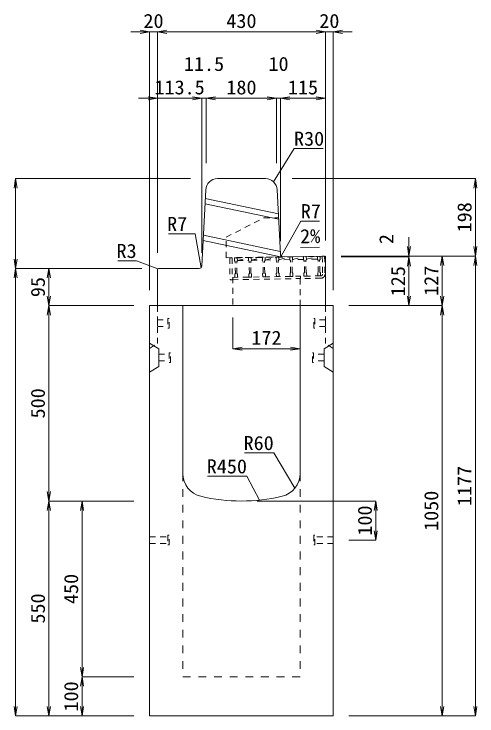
# Model space of a CAD drawing. Units: millimetres at full size. Extents: x -22536 to 51867, y -19720 to 38340.
# Drawn here: x 7818 to 9003, y 25870 to 27666 of the extents above; entities that cross this region are included whole.
import ezdxf
from ezdxf.enums import TextEntityAlignment as Align

# ---------------------------------------------------------------- set-up
doc = ezdxf.new("R2010")
doc.units = ezdxf.units.MM
doc.header["$LTSCALE"] = 20
for name, pattern in [('USER1', [2, 1, -1]), ('USER2', [1.35, 0.75, -0.6]), ('USER3', [1.35, 0.75, -0.6])]:
    doc.linetypes.add(name, pattern=pattern)
for name, color, linetype, lineweight in [('インサート', 3, 'USER2', 9), ('グレーチング', 7, 'USER2', 5), ('寸法線', 7, 'Continuous', 13), ('引出線', 4, 'Continuous', 13), ('本体', 2, 'Continuous', 13)]:
    doc.layers.add(name, color=color, linetype=linetype, lineweight=lineweight)
doc.styles.add('ＭＳ 明朝', font='')
doc.styles.get('ＭＳ 明朝').set_extended_font_data('MS Mincho')

# ---------------------------------------------------------------- blocks, each defined once
blk = doc.blocks.new('open_arrow')
at = {"color": 0, "linetype": 'Continuous', "lineweight": -2}
blk.add_lwpolyline([(7.5, 1.25), (0, 0), (7.5, -1.25)], dxfattribs=at)

msp = doc.modelspace()

# ---------------------------------------------------------------- linework, layer by layer
at = {"layer": 'インサート'}
for p, q in [((8185, 26883.5), (8212, 26883.5)), ((8185, 26883.5), (8185, 26866.5)), ((8215, 26887.5), (8212, 26887.5)), ((8212, 26887.5), (8212, 26862.5)), ((8215, 26862.5), (8215, 26887.5)), ((8585, 26887.5), (8588, 26887.5)), ((8585, 26862.5), (8585, 26887.5)), ((8588, 26887.5), (8588, 26862.5)), ((8615, 26883.5), (8588, 26883.5)), ((8615, 26883.5), (8615, 26866.5)), ((8185, 26866.5), (8212, 26866.5)), ((8212, 26862.5), (8215, 26862.5)), ((8588, 26862.5), (8585, 26862.5)), ((8615, 26866.5), (8588, 26866.5)), ((8218.2, 26799.5), (8215.2, 26799.5)), ((8215.2, 26799.5), (8215.2, 26774.5)), ((8218.2, 26774.5), (8218.2, 26799.5)), ((8581.8, 26799.5), (8584.8, 26799.5)), ((8581.8, 26774.5), (8581.8, 26799.5)), ((8584.8, 26799.5), (8584.8, 26774.5)), ((8188.2, 26795.5), (8215.2, 26795.5)), ((8188.2, 26795.5), (8188.2, 26778.5)), ((8611.8, 26795.5), (8584.8, 26795.5)), ((8611.8, 26795.5), (8611.8, 26778.5)), ((8188.2, 26778.5), (8215.2, 26778.5)), ((8215.2, 26774.5), (8218.2, 26774.5)), ((8584.8, 26774.5), (8581.8, 26774.5)), ((8611.8, 26778.5), (8584.8, 26778.5)), ((8215, 26332.5), (8212, 26332.5)), ((8212, 26332.5), (8212, 26307.5)), ((8215, 26307.5), (8215, 26332.5)), ((8588, 26332.5), (8585, 26332.5)), ((8585, 26332.5), (8585, 26307.5)), ((8588, 26307.5), (8588, 26332.5)), ((8165, 26328.5), (8212, 26328.5)), ((8165, 26328.5), (8165, 26311.5)), ((8635, 26328.5), (8588, 26328.5)), ((8635, 26311.5), (8635, 26328.5)), ((8165, 26311.5), (8212, 26311.5)), ((8212, 26307.5), (8215, 26307.5)), ((8585, 26307.5), (8588, 26307.5)), ((8635, 26311.5), (8588, 26311.5))]:
    msp.add_line(p, q, dxfattribs=at)
at = {"layer": 'グレーチング'}
for p, q in [((8375.93, 27042.22), (8369.93, 27042.11)), ((8369.93, 27042.11), (8370.9, 26986.12)), ((8375.93, 27042.22), (8376.9, 26986.23)), ((8382.43, 27042.33), (8601.39, 27046.13)), ((8382.43, 27042.33), (8382.56, 27034.33)), ((8384.09, 27032.86), (8382.56, 27034.33)), ((8384.63, 27001.86), (8384.09, 27032.86)), ((8388.09, 27032.93), (8389.56, 27034.45)), ((8388.63, 27001.93), (8388.09, 27032.93)), ((8389.43, 27042.45), (8389.56, 27034.45)), ((8389.55, 27035.45), (8418.22, 27042.95)), ((8389.55, 27035.45), (8418.34, 27035.95)), ((8418.22, 27042.95), (8418.36, 27034.95)), ((8419.89, 27033.48), (8418.36, 27034.95)), ((8420.42, 27002.48), (8419.89, 27033.48)), ((8423.88, 27033.55), (8425.36, 27035.07)), ((8424.42, 27002.55), (8423.88, 27033.55)), ((8425.22, 27043.07), (8425.36, 27035.07)), ((8425.34, 27036.07), (8453.52, 27043.56)), ((8425.34, 27036.07), (8453.64, 27036.57)), ((8453.52, 27043.56), (8453.65, 27035.57)), ((8455.18, 27034.09), (8453.65, 27035.57)), ((8455.72, 27003.1), (8455.18, 27034.09)), ((8459.18, 27034.16), (8460.65, 27035.69)), ((8459.72, 27003.17), (8459.18, 27034.16)), ((8460.51, 27043.69), (8460.65, 27035.69)), ((8460.64, 27036.69), (8488.81, 27044.18)), ((8460.64, 27036.69), (8488.93, 27037.18)), ((8488.51, 27044.17), (8488.65, 27036.17)), ((8490.18, 27034.7), (8488.65, 27036.17)), ((8490.71, 27003.7), (8490.18, 27034.7)), ((8494.17, 27034.77), (8495.65, 27036.3)), ((8494.71, 27003.77), (8494.17, 27034.77)), ((8495.51, 27044.29), (8495.65, 27036.3)), ((8495.63, 27037.3), (8523.8, 27044.79)), ((8523.93, 27037.79), (8495.63, 27037.3)), ((8523.8, 27044.79), (8523.94, 27036.79)), ((8525.47, 27035.31), (8523.94, 27036.79)), ((8526.01, 27004.32), (8525.47, 27035.31)), ((8529.47, 27035.38), (8530.94, 27036.91)), ((8530.01, 27004.39), (8529.47, 27035.38)), ((8530.8, 27044.91), (8530.94, 27036.91)), ((8530.93, 27037.91), (8559.1, 27045.4)), ((8559.22, 27038.4), (8530.93, 27037.91)), ((8559.1, 27045.4), (8559.24, 27037.4)), ((8560.76, 27035.93), (8559.24, 27037.4)), ((8561.3, 27004.93), (8560.76, 27035.93)), ((8564.76, 27036), (8566.24, 27037.52)), ((8565.3, 27005), (8564.76, 27036)), ((8566.1, 27045.52), (8566.24, 27037.52)), ((8566.22, 27038.52), (8594.39, 27046.01)), ((8594.52, 27039.01), (8566.22, 27038.52)), ((8594.39, 27046.01), (8594.53, 27038.01)), ((8596.06, 27036.54), (8594.53, 27038.01)), ((8596.6, 27005.54), (8596.06, 27036.54)), ((8600.06, 27036.61), (8601.53, 27038.14)), ((8600.6, 27005.61), (8600.06, 27036.61)), ((8601.39, 27046.13), (8601.53, 27038.14)), ((8606.89, 27046.23), (8612.89, 27046.33)), ((8606.89, 27046.23), (8607.69, 27000.24)), ((8612.89, 27046.33), (8613.69, 27000.34)), ((8612.89, 27046.33), (8613.69, 27000.34)), ((8384.63, 27001.86), (8383.16, 27000.34)), ((8383.16, 27000.34), (8383.29, 26992.34)), ((8388.63, 27001.93), (8390.15, 27000.46)), ((8390.15, 27000.46), (8390.29, 26992.46)), ((8420.42, 27002.48), (8418.95, 27000.96)), ((8418.95, 27000.96), (8419.09, 26992.96)), ((8424.42, 27002.55), (8425.95, 27001.08)), ((8425.95, 27001.08), (8426.09, 26993.08)), ((8455.72, 27003.1), (8454.25, 27001.57)), ((8454.25, 27001.57), (8454.38, 26993.57)), ((8459.72, 27003.17), (8461.24, 27001.69)), ((8461.24, 27001.69), (8461.38, 26993.69)), ((8490.71, 27003.7), (8489.24, 27002.18)), ((8489.24, 27002.18), (8489.38, 26994.18)), ((8494.71, 27003.77), (8496.24, 27002.3)), ((8496.24, 27002.3), (8496.38, 26994.3)), ((8526.01, 27004.32), (8524.53, 27002.79)), ((8524.53, 27002.79), (8524.67, 26994.79)), ((8530.01, 27004.39), (8531.53, 27002.91)), ((8531.53, 27002.91), (8531.67, 26994.91)), ((8561.3, 27004.93), (8559.83, 27003.41)), ((8559.83, 27003.41), (8559.97, 26995.41)), ((8565.3, 27005), (8566.83, 27003.53)), ((8566.83, 27003.53), (8566.97, 26995.53)), ((8596.6, 27005.54), (8595.12, 27004.02)), ((8595.12, 27004.02), (8595.26, 26996.02)), ((8600.6, 27005.61), (8602.12, 27004.14)), ((8602.12, 27004.14), (8602.26, 26996.14)), ((8376.9, 26986.23), (8370.9, 26986.12)), ((8376.8, 26992.22), (8550.77, 26995.25)), ((8376.9, 26986.22), (8550.87, 26989.25)), ((8383.29, 26992.34), (8390.29, 26992.46)), ((8419.09, 26992.96), (8426.09, 26993.08)), ((8454.38, 26993.57), (8461.38, 26993.69)), ((8496.38, 26994.3), (8489.38, 26994.18)), ((8531.67, 26994.91), (8524.67, 26994.79)), ((8603.76, 26996.17), (8550.77, 26995.25)), ((8550.77, 26995.25), (8550.87, 26989.25)), ((8603.87, 26990.17), (8550.87, 26989.25)), ((8566.97, 26995.53), (8559.97, 26995.41)), ((8602.26, 26996.14), (8595.26, 26996.02))]:
    msp.add_line(p, q, dxfattribs=at)
for radius, start, end in [(4, 270.99562, 0.99536), (10, 270.99553, 0.99532)]:
    msp.add_arc((8603.69, 27000.17), radius, start, end, dxfattribs=at)
at = {"layer": '寸法線'}
for p, q in [((8233, 27620.58), (8117, 27620.58)), ((8165, 26960), (8165, 27620.58)), ((8185, 27620.58), (8615, 27620.58)), ((8185, 27137), (8185, 27620.58)), ((8185, 27055), (8185, 27620.58)), ((8567, 27620.58), (8683, 27620.58)), ((8615, 27087), (8615, 27620.58)), ((8615, 27087), (8615, 27620.58)), ((8635, 26960), (8635, 27620.58)), ((8137, 27450.58), (8298.5, 27450.58)), ((8185, 27055), (8185, 27450.58)), ((8250.5, 27450.58), (8358, 27450.58)), ((8298.5, 27055), (8298.5, 27450.58)), ((8298.5, 27055), (8298.5, 27450.58)), ((8310, 27285), (8310, 27450.58)), ((8310, 27450.58), (8490, 27450.58)), ((8310, 27285), (8310, 27450.58)), ((8442, 27450.58), (8548, 27450.58)), ((8490, 27285), (8490, 27450.58)), ((8490, 27285), (8490, 27450.58)), ((8500, 27085), (8500, 27450.58)), ((8500, 27450.58), (8615, 27450.58)), ((8500, 27085), (8500, 27450.58)), ((8615, 27087), (8615, 27450.58)), ((7822.06, 27245), (7822.06, 27015)), ((8270, 27245), (7822.06, 27245)), ((8530, 27245), (8998.78, 27245)), ((8998.78, 27245), (8998.78, 27047)), ((8828.78, 27095), (8828.78, 26997)), ((8655, 27047), (8828.78, 27047)), ((8655, 27047), (8913.78, 27047)), ((8655, 27047), (8998.78, 27047)), ((8655, 27047), (8998.78, 27047)), ((8655, 27045), (8828.78, 27045)), ((8655, 27045), (8828.78, 27045)), ((8828.78, 27045), (8828.78, 26920)), ((8913.78, 27047), (8913.78, 26920)), ((8998.78, 27047), (8998.78, 25870)), ((7822.06, 25870), (7822.06, 27015)), ((8145, 27015), (7822.06, 27015)), ((8145, 27015), (7822.06, 27015)), ((7907.06, 27015), (7907.06, 26920)), ((8145, 27015), (7907.06, 27015)), ((8125, 26920), (7907.06, 26920)), ((7907.06, 26920), (7907.06, 26420)), ((8125, 26920), (7907.06, 26920)), ((8675, 26920), (8828.78, 26920)), ((8675, 26920), (8913.78, 26920)), ((8675, 26920), (8913.78, 26920)), ((8913.78, 26920), (8913.78, 25870)), ((8378, 26890), (8378, 26809.77)), ((8378, 26809.77), (8550, 26809.77)), ((8125, 26420), (7907.06, 26420)), ((7907.06, 25870), (7907.06, 26420)), ((8125, 26420), (7907.06, 26420)), ((7992.06, 26420), (7992.06, 25970)), ((8125, 26420), (7992.06, 26420)), ((8440, 26420), (8743.78, 26420)), ((8743.78, 26420), (8743.78, 26320)), ((8675, 26320), (8743.78, 26320)), ((8125, 25970), (7992.06, 25970)), ((7992.06, 25970), (7992.06, 25870)), ((8125, 25970), (7992.06, 25970)), ((8125, 25870), (7822.06, 25870)), ((8125, 25870), (7907.06, 25870)), ((8125, 25870), (7992.06, 25870)), ((8675, 25870), (8913.78, 25870)), ((8675, 25870), (8998.78, 25870))]:
    msp.add_line(p, q, dxfattribs=at)
at = {"layer": '引出線'}
for points in [[(8482.14, 27236.74), (8534.6, 27322.07), (8609.27, 27322.07)], [(8501.83, 27046.93), (8551.86, 27136.53), (8599.79, 27136.53)], [(8296.67, 27016.93), (8281.31, 27103.9), (8213.38, 27103.9)], [(8550.86, 27068.59), (8599.57, 27069.56), (8550.83, 27068.59)], [(8185.88, 27014.12), (8131.81, 27034.81), (8084.09, 27034.81)], [(8537.07, 26453.32), (8482.66, 26543.21), (8407.98, 26543.21)], [(8446.44, 26422.4), (8414.22, 26483.55), (8313.21, 26483.55)]]:
    msp.add_lwpolyline(points, dxfattribs=at)
at = {"layer": '本体', "lineweight": 20}
for p, q in [((8338.54, 27245), (8461.46, 27245)), ((8298.83, 27021.65), (8308.57, 27216.5)), ((8499.66, 27051.77), (8491.42, 27216.5)), ((8506.77, 27045.12), (8615, 27046.99)), ((8615, 26920), (8615, 27046.99)), ((8291.84, 27015), (8188, 27015)), ((8185, 27012), (8185, 26920)), ((8615, 26920), (8185, 26920))]:
    msp.add_line(p, q, dxfattribs=at)
at = {"layer": '本体', "lineweight": 9}
for p, q in [((8495.19, 27141.22), (8306.8, 27180.9)), ((8494.52, 27154.65), (8307.45, 27194.05)), ((8499.99, 27045.17), (8302.09, 27086.85)), ((8499.32, 27058.59), (8302.75, 27100)), ((8165, 26824), (8188.2, 26809.5)), ((8634.58, 26823.74), (8611.8, 26809.5)), ((8188.2, 26809.5), (8188.2, 26764.5)), ((8611.8, 26809.5), (8611.8, 26764.5)), ((8188.2, 26764.5), (8165, 26750)), ((8611.8, 26764.5), (8635, 26750))]:
    msp.add_line(p, q, dxfattribs=at)
at = {"layer": '本体', "linetype": 'USER3', "lineweight": 9}
for p, q in [((8360.81, 27095), (8457.7, 27145)), ((8457.7, 27145), (8495, 27145)), ((8360.81, 27042.58), (8360.81, 27095)), ((8360.81, 27042.58), (8506.77, 27045.11)), ((8378, 26992.24), (8378, 26920)), ((8550, 26920), (8550, 26995.23))]:
    msp.add_line(p, q, dxfattribs=at)
at = {"layer": '本体'}
for p, q in [((8165, 26920), (8165, 25870)), ((8165, 26920), (8250, 26920)), ((8250, 26920), (8250, 26490.53)), ((8550, 26920), (8635, 26920)), ((8550, 26920), (8550, 26490.53)), ((8635, 26920), (8635, 25870)), ((8165, 25870), (8635, 25870))]:
    msp.add_line(p, q, dxfattribs=at)
at = {"layer": '本体', "linetype": 'USER2', "lineweight": 9}
for p, q in [((8185, 26823), (8185, 26920)), ((8615, 26823), (8615, 26920)), ((8165, 26810.5), (8185, 26823)), ((8635, 26810.5), (8615, 26823))]:
    msp.add_line(p, q, dxfattribs=at)
at = {"layer": '本体', "linetype": 'USER1', "lineweight": 15}
for p, q in [((8250, 26490.53), (8250, 25970)), ((8550, 26490.53), (8550, 25970)), ((8250, 25970), (8550, 25970))]:
    msp.add_line(p, q, dxfattribs=at)
at = {"layer": '本体', "lineweight": 20}
for centre, radius, start, end in [((8338.54, 27215), 30, 90, 177.13784), ((8461.46, 27215), 30, 2.86268, 90), ((8506.65, 27052.12), 7, 182.86268, 270.99344), ((8188, 27012), 3, 90, 180), ((8291.84, 27022), 7, 270, 357.13784)]:
    msp.add_arc(centre, radius, start, end, dxfattribs=at)
at = {"layer": '本体'}
for centre, radius, start, end in [((8310, 26490.53), 60, 180, 256.65764), ((8490, 26490.53), 60, 283.34236, 0), ((8400, 26870), 450, 256.65764, 283.34236)]:
    msp.add_arc(centre, radius, start, end, dxfattribs=at)

# ---------------------------------------------------------------- block references
at = {"layer": '寸法線', "xscale": 3.2, "yscale": 3.2}
for p, rotation in [((8165, 27620.58), 180), ((8615, 27620.58), 180), ((8615, 27620.58), 180), ((8185, 27450.58), 180), ((8298.5, 27450.58), 180), ((8298.5, 27450.58), 180), ((8490, 27450.58), 180), ((8490, 27450.58), 180), ((8615, 27450.58), 180), ((7822.06, 27245), 270), ((8998.78, 27245), 270), ((8828.78, 27047), 90), ((8998.78, 27047), 90), ((7822.06, 27015), 90), ((8828.78, 27045), 270), ((8828.78, 27045), 270), ((8913.78, 27047), 270), ((8998.78, 27047), 270), ((7822.06, 27015), 270), ((7907.06, 27015), 270), ((7907.06, 26920), 90), ((8828.78, 26920), 90), ((8913.78, 26920), 90), ((7907.06, 26920), 270), ((8913.78, 26920), 270), ((8550, 26809.77), 180), ((7907.06, 26420), 90), ((7907.06, 26420), 270), ((7992.06, 26420), 270), ((8743.78, 26420), 270), ((8743.78, 26320), 90), ((7992.06, 25970), 90), ((7992.06, 25970), 270), ((7822.06, 25870), 90), ((7907.06, 25870), 90), ((7992.06, 25870), 90), ((8913.78, 25870), 90), ((8998.78, 25870), 90)]:
    msp.add_blockref('open_arrow', p, dxfattribs=dict(at, rotation=rotation))
for p in [(8185, 27620.58), (8185, 27620.58), (8635, 27620.58), (8310, 27450.58), (8310, 27450.58), (8500, 27450.58), (8500, 27450.58), (8378, 26809.77)]:
    msp.add_blockref('open_arrow', p, dxfattribs=at)
at = {"layer": '引出線', "xscale": 0.0533, "yscale": 0.0533}
for p, rotation in [((8482.14, 27236.74), 58.4), ((8550.86, 27068.59), 1.1), ((8501.83, 27046.93), 60.8), ((8296.67, 27016.93), 100), ((8185.88, 27014.12), 159.1), ((8537.07, 26453.32), 121.2), ((8446.44, 26422.4), 117.8)]:
    msp.add_blockref('open_arrow', p, dxfattribs=dict(at, rotation=rotation))

# ---------------------------------------------------------------- texts
at = {"layer": '寸法線', "style": 'ＭＳ 明朝', "width": 1.05}
for s, p in [('20', (8175, 27648.58)), ('430', (8400, 27648.58)), ('20', (8625, 27648.58)), ('11.5', (8304.25, 27538.58)), ('10', (8495, 27538.58)), ('113.5', (8241.75, 27478.58)), ('180', (8400, 27478.58)), ('115', (8557.5, 27478.58)), ('172', (8464, 26837.77))]:
    msp.add_text(s, height=36.03, dxfattribs=at).set_placement(p, align=Align.MIDDLE_CENTER)
for s, p in [('198', (8970.78, 27146)), ('2', (8770.78, 27090.34)), ('125', (8800.78, 26982.5)), ('127', (8885.78, 26983.5)), ('95', (7879.06, 26967.5)), ('500', (7879.06, 26670)), ('1177', (8970.78, 26458.5)), ('1050', (8885.78, 26395)), ('100', (8715.78, 26370)), ('450', (7964.06, 26195)), ('550', (7879.06, 26145)), ('100', (7964.06, 25920))]:
    msp.add_text(s, height=36.03, rotation=90, dxfattribs=at).set_placement(p, align=Align.MIDDLE_CENTER)
at = {"layer": '引出線', "style": 'ＭＳ 明朝', "width": 1.05}
for s, p in [('R30', (8534.6, 27365.27)), ('R7', (8551.86, 27179.73))]:
    msp.add_text(s, height=36.03, dxfattribs=at).set_placement(p, align=Align.TOP_LEFT)
for s, p in [('R7', (8261.31, 27147.1)), ('R3', (8131.81, 27078.01)), ('R60', (8482.66, 26586.41)), ('R450', (8414.22, 26526.75))]:
    msp.add_text(s, height=36.03, dxfattribs=at).set_placement(p, align=Align.TOP_RIGHT)
msp.add_text('2%', height=36.03, rotation=1.146, dxfattribs=at).set_placement((8549.89, 27115.48), align=Align.TOP_LEFT)

doc.saveas('drawing.dxf')
